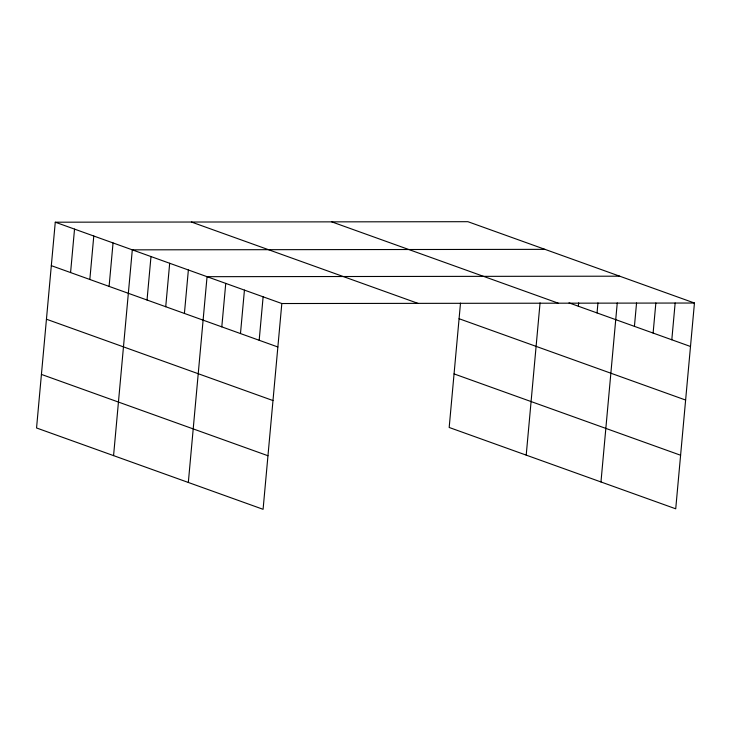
<?xml version="1.0" encoding="UTF-8"?>
<svg xmlns="http://www.w3.org/2000/svg" width="731" height="731" viewBox="0 0 731 731"><rect width="100%" height="100%" fill="white"/><g stroke="black" fill="none" stroke-linecap="round" stroke-linejoin="round"><path stroke-width="1.1" d="M55.273 222.197L36.55 427.973L263.087 509.306L281.819 303.529L55.273 222.197L467.913 221.694L694.45 303.027L675.727 508.803L449.181 427.471L460.503 303.1M70.578 272.562L74.535 229.105M89.831 279.48L93.787 236.022M109.093 286.397L113.049 242.939M113.57 455.623L132.302 249.847L544.933 249.353M147.032 300.012L150.988 256.554M165.727 306.728L169.683 263.27M184.413 313.435L188.37 269.977M188.333 482.46L207.056 276.683L619.696 276.19M221.795 326.858L225.751 283.4M240.481 333.564L244.437 290.106M259.176 340.271L263.123 296.813M526.21 455.13L540.063 302.853M578.358 306.225L578.66 302.881M597.044 312.932L597.958 302.908M600.964 481.967L617.256 302.936M634.426 326.355L636.555 302.954M653.112 333.062L655.853 302.981M671.807 339.778L675.152 303M281.819 303.529L694.45 303.027M569.01 302.872L690.493 346.485M331.737 221.858L558.283 303.191M191.449 222.032L417.986 303.365M459.077 318.716L685.623 400.049M454.061 373.906L680.598 455.239M51.325 265.655L277.862 346.987M46.446 319.219L272.983 400.551M41.42 374.409L267.966 455.742"/></g></svg>
